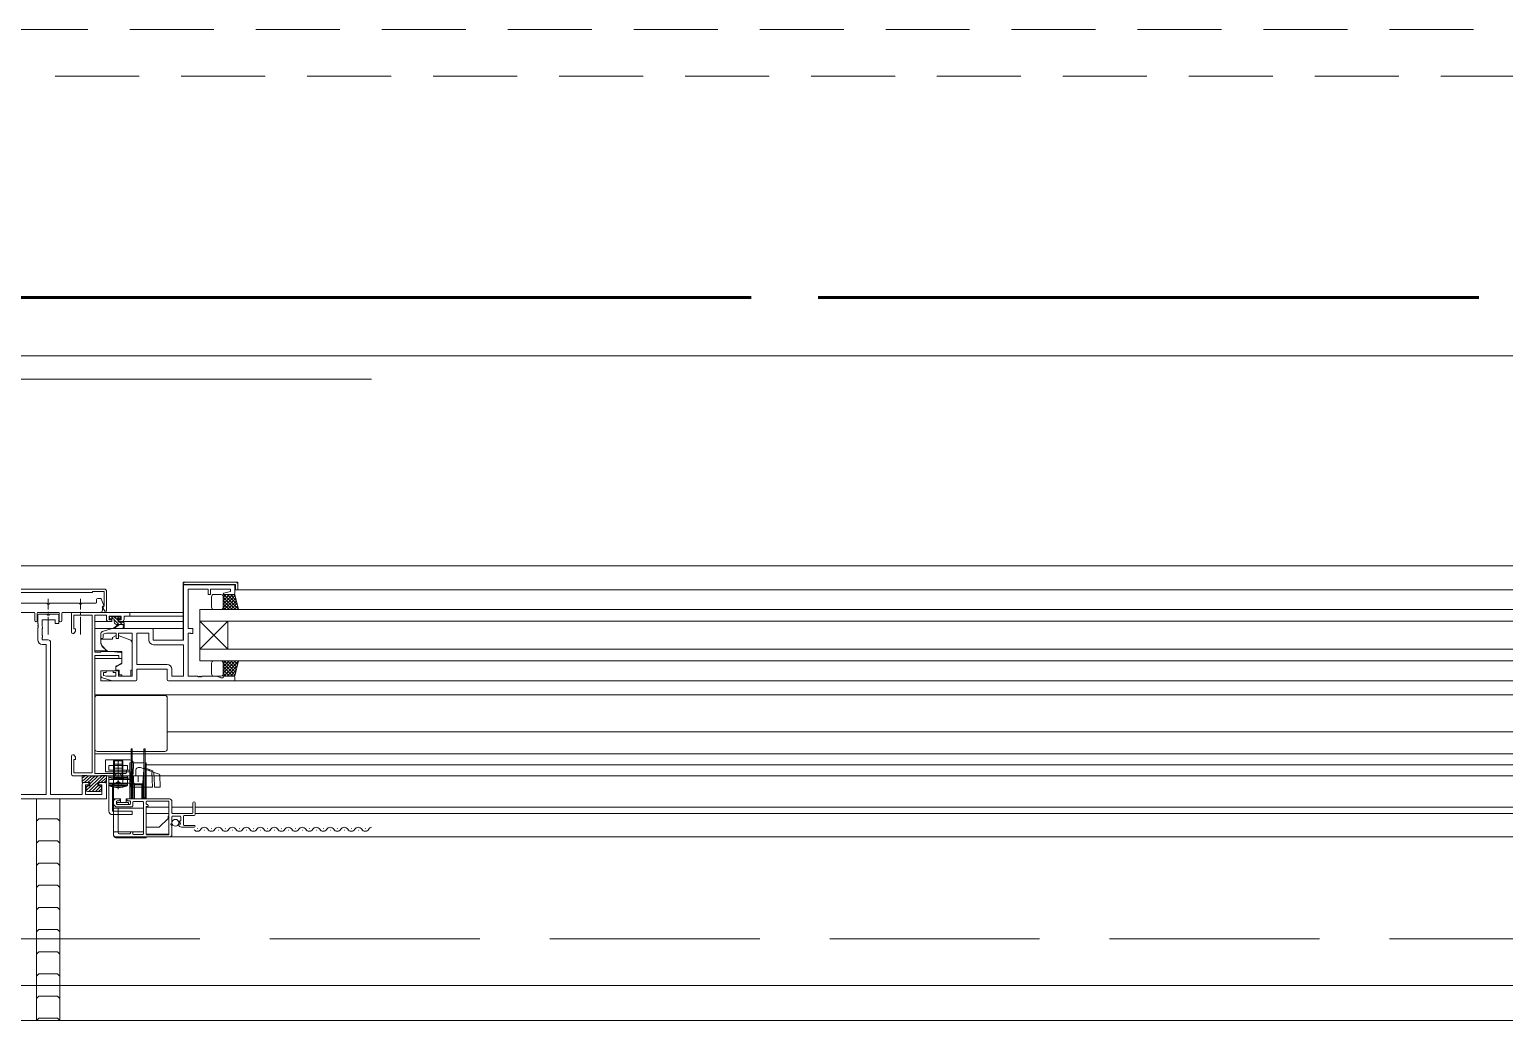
# Model space of a CAD drawing. Units: millimetres at full size, sheet at 1:30. Extents: x -16828 to 149130, y 47892 to 100313.
# Drawn here: x 9177 to 9809, y 50641 to 51066 of the extents above; entities that cross this region are included whole.
import ezdxf

# ---------------------------------------------------------------- set-up
doc = ezdxf.new("R2010")
doc.units = ezdxf.units.MM
doc.header["$LTSCALE"] = 30
for name, pattern in [('CHAIN2', [12, 9, -1, 1, -1]), ('DASHED1', [1.8, 1.2, -0.6]), ('DASHED3', [4, 3, -1]), ('DOUBLE_CHAIN1', [8.8, 5, -1, 0.6, -0.6, 0.6, -1])]:
    doc.linetypes.add(name, pattern=pattern)
for name, color, linetype, lineweight in [('0-0', 7, 'CHAIN2', 15), ('0-1', 7, 'Continuous', 15), ('2-0_通芯', 7, 'DOUBLE_CHAIN1', 15), ('2-A_建具', 7, 'Continuous', 15)]:
    doc.layers.add(name, color=color, linetype=linetype, lineweight=lineweight)

msp = doc.modelspace()

# ---------------------------------------------------------------- linework, layer by layer
at = {"layer": '0-0', "color": 1, "lineweight": 60}
msp.add_line((-9565.04, 50950.86), (35684.96, 50950.86), dxfattribs=at)
at = {"layer": '0-1'}
for p, q in [((6459.96, 50835.86), (11909.96, 50835.86)), ((-6110.04, 50655.86), (31079.96, 50655.86))]:
    msp.add_line(p, q, dxfattribs=at)
at = {"layer": '0-1', "linetype": 'DASHED3'}
msp.add_line((-1280.04, 50675.86), (21780.96, 50675.86), dxfattribs=at)
at = {"layer": '2-0_通芯', "color": 1, "lineweight": 60}
msp.add_line((-10727.74, 50950.86), (35684.96, 50950.86), dxfattribs=at)
at = {"layer": '2-A_建具', "linetype": 'DASHED1'}
for p, q in [((7275.96, 51065.86), (11093.96, 51065.86)), ((6649.96, 51045.86), (11719.96, 51045.86))]:
    msp.add_line(p, q, dxfattribs=at)
at = {"layer": '2-A_建具'}
for p, q in [((6649.96, 50925.86), (11719.96, 50925.86)), ((9323.46, 50915.86), (9098.96, 50915.86)), ((9264.96, 50827.86), (9242.76, 50827.86)), ((9264.46, 50827.76), (9243.46, 50827.76)), ((9160.96, 50825.86), (9208.96, 50825.86)), ((9203.96, 50824.46), (9165.96, 50824.46)), ((9184.96, 50817.18), (9184.96, 50821.74)), ((9198.76, 50817.18), (9198.76, 50821.74)), ((9203.96, 50824.86), (9203.96, 50824.46)), ((9208.96, 50824.86), (9203.96, 50824.86)), ((9206.16, 50821.86), (9207.39, 50821.86)), ((9207.68, 50821.66), (9208.73, 50818.77)), ((9208.96, 50818.81), (9208.96, 50824.86)), ((9209.96, 50824.86), (9209.96, 50816.36)), ((9254.96, 50818.06), (9254.96, 50822.56)), ((9255.96, 50823.56), (9258.96, 50823.56)), ((9259.96, 50817.06), (9259.96, 50823.56)), ((9259.96, 50819.45), (9264.07, 50823.56)), ((9259.96, 50820.86), (9262.66, 50823.56)), ((9259.96, 50822.27), (9261.25, 50823.56)), ((9259.96, 50823.56), (9264.96, 50823.56)), ((9259.96, 50818.03), (9265.06, 50823.13)), ((9259.96, 50822.56), (9259.96, 50818.06)), ((9259.96, 50822.37), (9265.27, 50817.06)), ((9260.19, 50823.56), (9266.39, 50817.36)), ((9260.4, 50817.06), (9265.32, 50821.98)), ((9261.6, 50823.56), (9265.97, 50819.2)), ((9263.02, 50823.56), (9265.54, 50821.03)), ((9264.43, 50823.56), (9265.12, 50822.87)), ((9264.96, 50824.06), (9264.96, 50827.26)), ((10382.46, 50825.56), (9264.96, 50825.56)), ((9264.96, 50823.56), (9266.46, 50817.06)), ((9265.26, 50825.56), (9265.26, 50827.56)), ((9178.86, 50815.86), (9162.76, 50815.86)), ((9171.83, 50819.86), (9184.29, 50819.86)), ((9179.16, 50812.36), (9179.16, 50815.56)), ((9180.26, 50815.56), (9180.26, 50812.36)), ((9189.36, 50815.86), (9180.56, 50815.86)), ((9184.96, 50814.98), (9184.96, 50816.18)), ((9185.63, 50819.86), (9198.09, 50819.86)), ((9189.66, 50812.36), (9189.66, 50815.56)), ((9190.76, 50815.56), (9190.76, 50812.36)), ((9207.16, 50815.86), (9191.06, 50815.86)), ((9194.96, 50807.36), (9194.96, 50815.36)), ((9195.46, 50815.86), (9242.76, 50815.86)), ((9198.76, 50814.98), (9198.76, 50816.18)), ((9199.43, 50819.86), (9205.36, 50819.86)), ((9205.66, 50820.16), (9205.66, 50821.36)), ((9208.05, 50818.28), (9208.96, 50818.81)), ((9209.16, 50816.36), (9208.05, 50818.28)), ((9208.16, 50817.79), (9208.16, 50816.86)), ((9208.51, 50818.16), (9208.31, 50818.05)), ((9209.96, 50816.36), (9209.16, 50816.36)), ((9219.96, 50815.86), (9219.96, 50814.26)), ((9249.96, 50795.06), (9249.96, 50817.06)), ((9249.96, 50817.06), (10397.46, 50817.06)), ((9258.96, 50817.06), (9255.96, 50817.06)), ((9259.96, 50820.96), (9263.86, 50817.06)), ((9259.96, 50819.55), (9262.45, 50817.06)), ((9259.96, 50818.13), (9261.03, 50817.06)), ((9261.82, 50817.06), (9265.59, 50820.83)), ((9263.23, 50817.06), (9265.85, 50819.68)), ((9264.65, 50817.06), (9266.12, 50818.53)), ((9266.06, 50817.06), (9266.38, 50817.39)), ((9179.76, 50811.86), (9179.66, 50811.86)), ((9184.96, 50806.34), (9184.96, 50813.98)), ((9190.26, 50811.86), (9190.16, 50811.86)), ((9198.76, 50806.34), (9198.76, 50813.98)), ((9242.76, 50808.96), (9204.96, 50808.96)), ((9212.39, 50808.94), (9208.17, 50807.67)), ((9211.26, 50813.43), (9211.26, 50813.93)), ((9211.28, 50813.33), (9211.46, 50813.15)), ((9211.56, 50814.23), (9212.06, 50814.23)), ((9212.96, 50813.13), (9211.56, 50813.13)), ((9211.73, 50814.23), (9212.83, 50813.13)), ((9212.26, 50814.03), (9214.36, 50814.03)), ((9212.39, 50808.94), (9212.53, 50808.96)), ((9214.96, 50810.73), (9213.14, 50809.33)), ((9213.26, 50812.83), (9213.26, 50811.73)), ((9213.26, 50812.7), (9215.23, 50810.73)), ((9213.27, 50814.03), (9214.86, 50812.44)), ((9215.56, 50810.73), (9213.34, 50809.05)), ((9213.42, 50811.19), (9213.72, 50810.89)), ((9214.26, 50810.73), (9217.46, 50810.73)), ((9214.45, 50814.2), (9215.52, 50813.13)), ((9214.56, 50814.23), (9215.16, 50814.23)), ((9214.86, 50812.67), (9214.86, 50812.03)), ((9215.16, 50811.73), (9217.16, 50811.73)), ((9215.66, 50813.13), (9215.32, 50813.13)), ((9215.37, 50814.14), (9215.87, 50813.64)), ((9215.57, 50811.73), (9216.57, 50810.73)), ((9216.92, 50811.73), (9217.46, 50811.19)), ((9217.16, 50809.6), (9216.96, 50810.73)), ((9217.46, 50811.43), (9217.46, 50809.43)), ((9242.96, 50809.26), (9242.76, 50809.26)), ((10397.46, 50812.06), (9249.96, 50812.06)), ((9261.96, 50812.06), (9249.96, 50800.06)), ((9261.96, 50800.06), (9249.96, 50812.06)), ((9261.96, 50812.06), (9261.96, 50800.06)), ((9185.92, 50803.06), (9185.92, 50737.79)), ((9207.46, 50806.72), (9207.46, 50805.16)), ((9207.46, 50803.06), (9207.46, 50804.36)), ((9213.77, 50805.77), (9212.46, 50805.16)), ((9215.33, 50805.8), (9219.97, 50804.13)), ((9228.03, 50807.03), (9228.03, 50804.03)), ((9210.08, 50799.46), (9204.96, 50799.46)), ((9210.22, 50799.34), (9208.53, 50800.76)), ((9216.24, 50799.06), (9210.86, 50799.11)), ((9216.46, 50799.06), (9216.46, 50794.16)), ((9249.96, 50800.06), (10397.46, 50800.06)), ((9216.46, 50796.06), (9204.96, 50796.06)), ((9207.46, 50790.86), (9207.46, 50788.8)), ((9207.46, 50786.56), (9207.46, 50790.86)), ((9215.09, 50791.16), (9214.16, 50791.16)), ((9214.19, 50792.98), (9216.19, 50793.71)), ((9215.39, 50789.16), (9215.39, 50790.86)), ((9220.36, 50791.16), (9220.96, 50791.16)), ((9220.36, 50791.16), (9220.36, 50788.49)), ((9249.96, 50795.06), (10397.46, 50795.06)), ((9254.96, 50794.06), (9254.96, 50789.56)), ((9258.96, 50795.06), (9255.96, 50795.06)), ((9259.96, 50789.75), (9265.27, 50795.06)), ((9259.96, 50791.16), (9263.86, 50795.06)), ((9259.96, 50792.58), (9262.45, 50795.06)), ((9259.96, 50795.06), (9259.96, 50787.86)), ((9259.96, 50793.99), (9261.03, 50795.06)), ((9259.96, 50794.09), (9265.06, 50788.99)), ((9259.96, 50789.56), (9259.96, 50794.06)), ((9259.96, 50792.68), (9264.07, 50788.56)), ((9259.96, 50791.26), (9262.66, 50788.56)), ((9259.96, 50789.85), (9261.25, 50788.56)), ((9260.19, 50788.56), (9266.39, 50794.76)), ((9260.4, 50795.06), (9265.32, 50790.14)), ((9261.6, 50788.56), (9265.97, 50792.93)), ((9261.82, 50795.06), (9265.59, 50791.29)), ((9263.02, 50788.56), (9265.54, 50791.09)), ((9263.23, 50795.06), (9265.85, 50792.44)), ((9264.65, 50795.06), (9266.12, 50793.59)), ((9264.96, 50788.56), (9266.46, 50795.06)), ((9266.06, 50795.06), (9266.38, 50794.74)), ((9207.46, 50786.56), (9222.46, 50786.56)), ((9208.17, 50787.85), (9212.39, 50786.58)), ((9216.56, 50789.16), (9215.39, 50789.16)), ((9216.56, 50788.49), (9216.56, 50789.16)), ((9236.46, 50786.56), (9823.71, 50786.56)), ((9250, 50788.49), (9249.92, 50788.49)), ((9255.96, 50788.56), (9258.96, 50788.56)), ((9259.96, 50788.56), (9264.96, 50788.56)), ((9264.43, 50788.56), (9265.12, 50789.25)), ((9264.96, 50786.56), (9264.96, 50788.06)), ((10382.46, 50780.56), (9204.96, 50780.56)), ((9204.98, 50779.26), (9204.98, 50757.26)), ((9234.98, 50780.26), (9205.98, 50780.26)), ((9235.98, 50757.26), (9235.98, 50779.26)), ((10382.46, 50764.66), (9235.98, 50764.66)), ((9194.96, 50746.36), (9194.96, 50754.36)), ((9205.98, 50756.26), (9234.98, 50756.26)), ((9209.43, 50751.19), (9209.46, 50752.69)), ((9219.93, 50752.69), (9209.46, 50752.69)), ((9212.96, 50720.26), (9212.96, 50752.26)), ((9216.96, 50752.26), (9212.96, 50752.26)), ((9213.31, 50752.26), (9213.31, 50749.06)), ((9214.96, 50740.14), (9214.96, 50752.57)), ((9216.61, 50752.26), (9216.61, 50749.06)), ((9216.96, 50752.26), (9216.96, 50742.26)), ((9220.46, 50757.36), (9220.46, 50735.86)), ((9220.46, 50756.86), (9220.96, 50756.86)), ((9225.96, 50756.86), (9226.46, 50756.86)), ((9195.46, 50745.86), (10400.26, 50745.86)), ((9200.92, 50745.91), (9199.51, 50744.75)), ((9199.51, 50745.91), (9199.51, 50742.86)), ((9201.51, 50745.91), (9199.51, 50745.91)), ((9202.21, 50745.79), (9199.51, 50743.33)), ((9203.49, 50745.64), (9200.45, 50742.86)), ((9208, 50745.91), (9201.27, 50739.44)), ((9204.87, 50745.61), (9201.87, 50742.86)), ((9209.41, 50745.91), (9202.31, 50739.06)), ((9206.4, 50745.73), (9202.81, 50742.39)), ((9218.16, 50746.86), (9204.96, 50746.86)), ((9207.51, 50745.91), (9209.96, 50745.91)), ((9209.47, 50747.49), (9209.43, 50751.19)), ((9218.43, 50747.49), (9209.47, 50747.49)), ((9209.96, 50745.91), (9209.96, 50742.86)), ((9210.96, 50750.19), (9210.96, 50748.19)), ((9218.96, 50750.19), (9210.96, 50750.19)), ((9210.96, 50730.66), (9210.96, 50745.86)), ((9210.96, 50745.86), (9211.02, 50745.22)), ((9212.96, 50750.86), (9216.96, 50750.86)), ((9212.96, 50749.06), (9216.96, 50749.06)), ((9212.96, 50749.06), (9213.22, 50748.53)), ((9212.96, 50748.26), (9216.96, 50748.26)), ((9212.96, 50746.86), (9213.22, 50746.13)), ((9213.31, 50749.06), (9213.23, 50748.43)), ((9213.34, 50746.86), (9213.23, 50746.03)), ((9213.34, 50746.86), (9213.34, 50750.86)), ((9216.58, 50746.86), (9216.58, 50750.86)), ((9216.58, 50746.86), (9216.69, 50746.03)), ((9216.61, 50749.06), (9216.69, 50748.43)), ((9216.96, 50749.06), (9216.7, 50748.53)), ((9216.96, 50746.86), (9216.7, 50746.13)), ((9218.43, 50748.19), (9218.43, 50747.49)), ((9218.76, 50747.46), (9219.96, 50747.46)), ((9218.96, 50745.86), (9218.9, 50745.22)), ((9218.96, 50750.19), (9218.96, 50748.19)), ((9218.96, 50745.86), (9218.96, 50741.86)), ((9219.96, 50751.36), (9219.96, 50744.86)), ((9220.46, 50748.36), (9219.96, 50742.36)), ((9221.42, 50742.82), (9220.96, 50748.36)), ((9221.43, 50751.19), (9221.43, 50751.22)), ((9221.46, 50751.36), (9225.46, 50751.36)), ((9221.46, 50745.56), (9221.46, 50743.16)), ((9222.46, 50745.86), (9222.55, 50748.4)), ((9223.46, 50745.84), (9222.46, 50745.88)), ((9223.46, 50745.84), (9223.45, 50745.56)), ((9223.46, 50745.84), (9223.46, 50743.16)), ((9223.55, 50749.36), (9224.37, 50749.36)), ((9224.54, 50749.33), (9229.52, 50747.52)), ((9225.96, 50748.36), (9225.5, 50742.82)), ((9226.29, 50749.23), (9226.29, 50748.69)), ((9226.29, 50749.23), (9229.77, 50747.96)), ((9226.31, 50749.22), (9226.31, 50748.69)), ((9226.96, 50742.36), (9226.46, 50748.36)), ((9226.96, 50751.36), (9226.96, 50735.86)), ((9823.71, 50750.56), (9226.96, 50750.56)), ((9227.75, 50748.16), (9227.75, 50748.69)), ((9228.31, 50748.49), (9228.31, 50747.96)), ((9229.35, 50747.05), (9229.52, 50747.52)), ((9229.75, 50747.44), (9229.75, 50747.97)), ((9229.77, 50747.43), (9229.77, 50747.96)), ((9229.98, 50747.35), (9232.45, 50746.45)), ((9232.96, 50740.86), (9232.78, 50746.01)), ((9199.51, 50742.86), (9202.81, 50742.86)), ((9199.96, 50742.86), (9201.96, 50742.86)), ((9201.88, 50741.46), (9201.26, 50740.84)), ((9201.26, 50740.96), (9201.26, 50739.56)), ((9202.81, 50741.46), (9201.76, 50741.46)), ((9202.81, 50742.86), (9202.81, 50741.46)), ((9206.21, 50741.55), (9203.72, 50739.06)), ((9207.48, 50741.41), (9205.14, 50739.06)), ((9206.21, 50742.86), (9206.21, 50741.46)), ((9209.96, 50742.86), (9206.21, 50742.86)), ((9206.21, 50741.46), (9207.26, 50741.46)), ((9207.76, 50740.27), (9206.55, 50739.06)), ((9206.96, 50742.86), (9209.46, 50742.86)), ((9209.96, 50744.99), (9207.52, 50742.86)), ((9207.76, 50740.96), (9207.76, 50739.56)), ((9209.96, 50743.88), (9208.94, 50742.86)), ((9210.96, 50744.16), (9219.96, 50744.16)), ((9221.96, 50742.66), (9210.96, 50742.66)), ((9218.96, 50742.26), (9210.96, 50742.26)), ((9218.9, 50745.22), (9211.02, 50745.22)), ((9218.46, 50741.36), (9211.46, 50741.36)), ((9212.46, 50742.66), (9212.46, 50730.66)), ((9212.96, 50744.86), (9219.96, 50744.86)), ((9218.96, 50742.26), (9218.9, 50741.62)), ((9219.96, 50744.16), (9219.96, 50742.66)), ((9219.96, 50735.86), (9219.96, 50742.36)), ((9220.46, 50741.86), (9219.96, 50741.86)), ((9220.33, 50740.86), (9220.29, 50742.66)), ((9220.33, 50740.86), (9229.58, 50740.86)), ((9225.96, 50741.86), (9220.96, 50741.86)), ((9221.42, 50742.82), (9221.42, 50735.86)), ((9225, 50742.36), (9221.92, 50742.36)), ((9221.92, 50735.86), (9221.92, 50742.36)), ((9225, 50742.36), (9225, 50735.86)), ((9225.5, 50735.86), (9225.5, 50742.82)), ((9226.96, 50741.86), (9226.46, 50741.86)), ((9230.5, 50740.86), (9232.96, 50740.86)), ((9179.96, 50735.86), (9179.96, 50640.86)), ((9191.96, 50735.86), (9182.96, 50735.86)), ((9189.96, 50735.86), (9189.96, 50640.86)), ((9201.76, 50739.06), (9207.26, 50739.06)), ((9215.96, 50735.86), (9212.96, 50735.86)), ((9214.16, 50734.76), (9214.16, 50733.86)), ((9215.36, 50735.06), (9214.46, 50735.06)), ((9215.66, 50735.56), (9215.66, 50735.36)), ((9215.96, 50734.41), (9215.96, 50735.86)), ((9218.36, 50735.86), (9236.96, 50735.86)), ((9218.36, 50735.86), (9218.36, 50734.41)), ((9218.66, 50735.36), (9218.66, 50735.56)), ((9219.86, 50735.06), (9218.96, 50735.06)), ((9219.41, 50734.41), (9219.41, 50733.56)), ((9220.16, 50733.86), (9220.16, 50734.76)), ((9220.96, 50736.36), (9220.46, 50736.36)), ((9221.16, 50734.46), (9221.16, 50732.76)), ((9225.46, 50734.76), (9221.46, 50734.76)), ((9225.76, 50734.46), (9225.76, 50720.96)), ((9226.46, 50736.36), (9225.96, 50736.36)), ((9226.96, 50734.66), (9226.96, 50733.76)), ((9227.16, 50733.56), (9227.46, 50733.56)), ((9236.36, 50734.96), (9227.26, 50734.96)), ((9227.76, 50733.26), (9227.76, 50732.96)), ((9236.66, 50720.76), (9236.66, 50734.66)), ((9237.96, 50734.86), (9237.96, 50729.96)), ((9246.96, 50729.96), (9246.96, 50734.16)), ((9247.96, 50734.16), (9247.96, 50729.26)), ((9180.96, 50727.36), (9179.96, 50726.36)), ((9180.96, 50727.36), (9188.96, 50727.36)), ((9189.96, 50726.36), (9188.96, 50727.36)), ((9212.46, 50730.66), (9220.96, 50730.66)), ((9212.46, 50729.16), (9220.96, 50729.16)), ((9225.76, 50731.96), (9212.96, 50731.96)), ((9214.96, 50731.96), (9214.96, 50721.76)), ((9220.96, 50729.16), (9220.96, 50730.66)), ((9226.96, 50732.46), (9226.96, 50720.76)), ((9236.66, 50732.36), (9226.96, 50732.36)), ((9236.66, 50729.66), (9226.96, 50729.66)), ((9227.46, 50732.66), (9227.16, 50732.66)), ((9236.36, 50727.56), (9232.56, 50723.76)), ((9236.36, 50728.56), (9236.36, 50727.56)), ((9236.36, 50728.56), (9236.66, 50728.56)), ((9246.96, 50732.36), (9237.96, 50732.36)), ((9237.96, 50728.26), (9237.96, 50725.56)), ((9238.26, 50729.66), (9246.66, 50729.66)), ((9241.46, 50728.56), (9238.26, 50728.56)), ((9241.76, 50726.66), (9241.76, 50728.26)), ((9242.86, 50728.46), (9242.86, 50724.86)), ((9247.46, 50728.76), (9243.16, 50728.76)), ((10385.46, 50732.36), (9247.96, 50732.36)), ((10385.46, 50729.66), (9247.96, 50729.66)), ((9225.76, 50721.76), (9212.96, 50721.76)), ((9215.46, 50720.96), (9219.86, 50720.96)), ((9220.16, 50721.26), (9220.16, 50721.46)), ((9221.16, 50721.46), (9221.16, 50720.96)), ((9221.46, 50720.66), (9225.46, 50720.66)), ((9232.56, 50723.76), (9226.96, 50723.76)), ((9236.66, 50720.76), (9226.96, 50720.76)), ((9227.26, 50720.46), (9236.36, 50720.46)), ((9237.51, 50724.93), (9237.89, 50724.48)), ((9237.96, 50724.28), (9237.96, 50720.56)), ((9241.01, 50725.15), (9241.26, 50725.09)), ((9241.55, 50725.59), (9241.12, 50726.02)), ((9241.26, 50726.36), (9241.46, 50726.36)), ((9247.56, 50723.76), (9242.06, 50723.76)), ((9243.16, 50724.56), (9247.56, 50724.56)), ((9248.96, 50723.26), (9248.76, 50723.26)), ((9251.96, 50722.5), (9251.76, 50722.5)), ((9254.96, 50723.26), (9254.76, 50723.26)), ((9257.96, 50722.5), (9257.76, 50722.5)), ((9260.96, 50723.26), (9260.76, 50723.26)), ((9263.96, 50722.5), (9263.76, 50722.5)), ((9266.96, 50723.26), (9266.76, 50723.26)), ((9269.96, 50722.5), (9269.76, 50722.5)), ((9272.96, 50723.26), (9272.76, 50723.26)), ((9275.96, 50722.5), (9275.76, 50722.5)), ((9278.96, 50723.26), (9278.76, 50723.26)), ((9281.96, 50722.5), (9281.76, 50722.5)), ((9284.96, 50723.26), (9284.76, 50723.26)), ((9287.96, 50722.5), (9287.76, 50722.5)), ((9290.96, 50723.26), (9290.76, 50723.26)), ((9293.96, 50722.5), (9293.76, 50722.5)), ((9296.96, 50723.26), (9296.76, 50723.26)), ((9299.96, 50722.5), (9299.76, 50722.5)), ((9302.96, 50723.26), (9302.76, 50723.26)), ((9305.96, 50722.5), (9305.76, 50722.5)), ((9308.96, 50723.26), (9308.76, 50723.26)), ((9311.96, 50722.5), (9311.76, 50722.5)), ((9314.96, 50723.26), (9314.76, 50723.26)), ((9317.96, 50722.5), (9317.76, 50722.5)), ((9320.96, 50723.26), (9320.76, 50723.26)), ((9180.96, 50717.86), (9179.96, 50716.86)), ((9180.96, 50717.86), (9188.96, 50717.86)), ((9189.96, 50716.86), (9188.96, 50717.86)), ((10419.46, 50719.56), (9213.96, 50719.56)), ((9226.96, 50719.26), (9213.96, 50719.26)), ((9226.96, 50719.56), (9226.96, 50719.26)), ((9180.96, 50708.36), (9179.96, 50707.36)), ((9180.96, 50708.36), (9188.96, 50708.36)), ((9189.96, 50707.36), (9188.96, 50708.36)), ((9180.96, 50698.86), (9179.96, 50697.86)), ((9180.96, 50698.86), (9188.96, 50698.86)), ((9189.96, 50697.86), (9188.96, 50698.86)), ((9180.96, 50689.36), (9179.96, 50688.36)), ((9180.96, 50689.36), (9188.96, 50689.36)), ((9189.96, 50688.36), (9188.96, 50689.36)), ((9180.96, 50679.86), (9179.96, 50678.86)), ((9180.96, 50679.86), (9188.96, 50679.86)), ((9189.96, 50678.86), (9188.96, 50679.86)), ((9180.96, 50670.36), (9179.96, 50669.36)), ((9180.96, 50670.36), (9188.96, 50670.36)), ((9189.96, 50669.36), (9188.96, 50670.36)), ((9180.96, 50660.86), (9179.96, 50659.86)), ((9180.96, 50660.86), (9188.96, 50660.86)), ((9189.96, 50659.86), (9188.96, 50660.86)), ((9180.96, 50651.36), (9179.96, 50650.36)), ((9180.96, 50651.36), (9188.96, 50651.36)), ((9189.96, 50650.36), (9188.96, 50651.36)), ((11478.46, 50640.86), (6891.46, 50640.86)), ((9180.96, 50641.86), (9179.96, 50640.86)), ((9180.96, 50641.86), (9188.96, 50641.86)), ((9189.96, 50640.86), (9188.96, 50641.86))]:
    msp.add_line(p, q, dxfattribs=at)
for points in [[(9242.76, 50803.96), (9242.76, 50828.86), (9266.26, 50828.86), (9266.26, 50825.56)], [(9242.96, 50827.26), (9242.96, 50803.96), (9229.96, 50803.96), (9229.96, 50808.46)], [(9246.16, 50806.86), (9246.96, 50806.86), (9246.96, 50808.96), (9244.96, 50808.96), (9244.96, 50825.83), (9253.46, 50825.83), (9253.46, 50823.56), (9254.46, 50823.56), (9254.46, 50825.83), (9263.03, 50825.83), (9263.03, 50824.91), (9260.18, 50824.15)], [(9180.96, 50815.16), (9184.29, 50815.16), (9184.48, 50815.02)], [(9185.44, 50815.02), (9185.63, 50815.16), (9188.96, 50815.16)], [(9180.46, 50804.13), (9180.46, 50809.2), (9180.58, 50809.39), (9180.58, 50809.94), (9180.46, 50810.12), (9180.46, 50810.2), (9180.58, 50810.39), (9180.58, 50810.94), (9180.46, 50811.12), (9180.46, 50814.66)], [(9189.46, 50814.66), (9189.46, 50811.06), (9187.96, 50811.06), (9187.96, 50812.66), (9182.39, 50812.66), (9182.39, 50809.8), (9182.55, 50809.61), (9182.55, 50809.11), (9182.39, 50808.92), (9182.39, 50806), (9182.55, 50805.81), (9182.55, 50805.31), (9182.39, 50805.12), (9182.39, 50804.06), (9184.92, 50804.06)], [(9195.46, 50754.86), (9195.96, 50754.86), (9196.56, 50753.82), (9196.56, 50752.86), (9195.86, 50752.86), (9195.86, 50747.06), (9203.76, 50747.06), (9203.76, 50814.66), (9195.86, 50814.66), (9195.86, 50808.86), (9196.56, 50808.86), (9196.56, 50807.9), (9195.96, 50806.86), (9195.46, 50806.86)], [(9209.86, 50812.96), (9209.86, 50814.66), (9204.96, 50814.66), (9204.96, 50798.76), (9207.27, 50798.76)], [(9242.76, 50811.96), (9215.16, 50811.96), (9215.16, 50812.76), (9216.26, 50812.76), (9216.26, 50814.26), (9211.06, 50814.26), (9211.06, 50812.76), (9212.16, 50812.76), (9212.16, 50811.96), (9204.96, 50811.96)], [(9242.76, 50814.26), (9217.46, 50814.26), (9217.46, 50812.96)], [(9229.46, 50808.96), (9229.81, 50808.81), (9229.96, 50808.46)], [(9216.46, 50799.06), (9210.86, 50799.11), (9210.08, 50799.46), (9207.74, 50801.79), (9207.46, 50803.05), (9207.46, 50806.72), (9207.66, 50807.31), (9208.17, 50807.67)], [(9208.46, 50805.16), (9208.46, 50806.61), (9209.85, 50807.03), (9214.06, 50807.03), (9214.06, 50804.66), (9215.06, 50804.66), (9215.06, 50807.03), (9220.96, 50807.03), (9220.96, 50788.49), (9215.06, 50788.49), (9215.06, 50790.86), (9207.46, 50790.86)], [(9207.46, 50804.36), (9212.46, 50804.36), (9212.46, 50805.16)], [(9235.89, 50793.49), (9222.89, 50793.49), (9222.89, 50807.03), (9228.03, 50807.03)], [(9249, 50788.49), (9244.96, 50788.49), (9244.96, 50807.03), (9245.83, 50807.03)], [(9170.46, 50742.36), (9170.46, 50737.79), (9183.99, 50737.79), (9183.99, 50802.13), (9182.46, 50802.13)], [(9215.26, 50796.06), (9215.26, 50797.36), (9204.96, 50797.36), (9204.96, 50746.86)], [(9207.66, 50799.06), (9211.96, 50799.06), (9216, 50798.71)], [(9230.03, 50802.03), (9242.96, 50802.03), (9242.96, 50788.49), (9237.89, 50788.49), (9237.89, 50791.49)], [(9212.76, 50790.86), (9212.76, 50790.06), (9213.86, 50790.06), (9213.86, 50788.49), (9209.85, 50788.49), (9208.66, 50788.85), (9208.66, 50790.06), (9209.76, 50790.06), (9209.76, 50790.86)], [(9213.86, 50790.86), (9213.86, 50792.51), (9216.46, 50794.16)], [(9222.96, 50787.06), (9222.96, 50791.56), (9235.96, 50791.56), (9235.96, 50787.06)], [(9222.96, 50787.06), (9222.81, 50786.71), (9222.46, 50786.56)], [(9236.46, 50786.56), (9236.11, 50786.71), (9235.96, 50787.06)], [(9259.96, 50787.86), (9258.96, 50787.86), (9257.23, 50788.49), (9250.92, 50788.49)], [(9204.96, 50755.16), (10400.46, 50755.16), (10400.46, 50739.06)], [(9220.96, 50735.86), (9220.96, 50757.36), (9220.46, 50757.36)], [(9226.46, 50735.86), (9226.46, 50757.36), (9225.96, 50757.36), (9225.96, 50735.86)], [(9210.96, 50748.19), (9219.96, 50748.19), (9219.97, 50746.49), (9221.39, 50746.49), (9221.43, 50751.19)], [(9212.96, 50744.57), (9213.81, 50746.3), (9214.96, 50746.91)], [(9216.96, 50744.57), (9216.1, 50746.3), (9214.96, 50746.91)], [(9218.43, 50748.17), (9218.93, 50748.17), (9218.93, 50748.19)], [(9229.58, 50740.86), (9229.46, 50744.08), (9229.35, 50747.05)], [(9230.27, 50746.9), (9230.33, 50745.25), (9230.5, 50740.86)], [(9209.96, 50742.36), (9209.96, 50735.86), (9159.96, 50735.86)], [(9185.92, 50737.79), (9199.46, 50737.79), (9199.46, 50742.36)], [(9202.46, 50742.36), (9202.46, 50741.86), (9200.96, 50741.86), (9200.96, 50737.79), (9207.96, 50737.79), (9207.96, 50741.86), (9206.46, 50741.86), (9206.46, 50742.36)], [(9210.96, 50742.26), (9211.02, 50741.62), (9218.9, 50741.62)], [(9212.96, 50740.97), (9213.81, 50742.7), (9214.96, 50743.31)], [(9216.96, 50740.97), (9216.1, 50742.7), (9214.96, 50743.31)], [(9220.86, 50732.46), (9213.96, 50732.46), (9212.96, 50733.46)], [(9219.86, 50733.56), (9214.41, 50733.56), (9214.41, 50734.41), (9219.41, 50734.41)]]:
    msp.add_lwpolyline(points, dxfattribs=at)
msp.add_circle((9239.45, 50725.66), 1.45, dxfattribs=at)
for centre, radius, start, end in [((9243.76, 50827.86), 1, 90, 179.99999), ((9243.46, 50827.26), 0.5, 90, 180), ((9264.46, 50827.26), 0.5, 0, 90), ((9264.96, 50827.56), 0.3, 0, 90), ((9265.26, 50827.86), 1, 0, 90), ((9206.16, 50821.36), 0.5, 90, 179.99999), ((9207.39, 50821.56), 0.3, 19.9968, 90), ((9208.96, 50824.86), 1, 0.00087, 90), ((9255.96, 50822.56), 1, 89.9999, 179.9999), ((9258.96, 50822.56), 1, 359.9999, 89.9999), ((9260.26, 50823.86), 0.3, 105, 270), ((9264.46, 50824.06), 0.5, 270, 0), ((9178.86, 50815.56), 0.3, 0, 90), ((9180.56, 50815.56), 0.3, 90, 180), ((9180.96, 50814.66), 0.5, 90, 180), ((9184.29, 50819.66), 0.2, 16.60294, 90), ((9184.96, 50819.86), 0.5, 196.5981, 343.3939), ((9185.63, 50819.66), 0.2, 90, 163.39706), ((9188.96, 50814.66), 0.5, 0, 90), ((9189.36, 50815.56), 0.3, 0, 90), ((9191.06, 50815.56), 0.3, 90, 180), ((9195.46, 50815.36), 0.5, 90, 180), ((9198.09, 50819.66), 0.2, 16.60294, 90), ((9198.76, 50819.86), 0.5, 196.6061, 343.4019), ((9199.43, 50819.66), 0.2, 90, 163.39706), ((9205.36, 50820.16), 0.3, 270, 0), ((9207.16, 50816.86), 1, 270, 0), ((9208.46, 50817.79), 0.3, 120.02532, 179.99709), ((9208.26, 50818.6), 0.5, 299.99993, 19.99625), ((9255.96, 50818.06), 1, 179.9999, 269.9999), ((9258.96, 50818.06), 1, 269.9999, 359.9999), ((9179.66, 50812.36), 0.5, 180, 270), ((9179.76, 50812.36), 0.5, 270, 0), ((9184.96, 50815.16), 0.5, 196.60155, 343.39845), ((9190.16, 50812.36), 0.5, 180, 270), ((9190.26, 50812.36), 0.5, 270, 0), ((9210.86, 50812.96), 1, 180, 270), ((9211.56, 50813.93), 0.3, 90, 180), ((9211.56, 50813.43), 0.3, 180, 270), ((9212.06, 50814.03), 0.2, 0, 90), ((9212.53, 50808.46), 0.5, 90, 106.69924), ((9212.96, 50812.83), 0.3, 0, 90), ((9213.16, 50809.13), 0.2, 95.58289, 335.58289), ((9214.26, 50811.73), 1, 180, 270), ((9214.56, 50814.03), 0.2, 90, 180), ((9214.86, 50813.13), 0.25, 33.05573, 236.94427), ((9214.56, 50812.67), 0.3, 0, 56.94427), ((9215.16, 50812.03), 0.3, 180, 270), ((9215.32, 50813.43), 0.3, 213.05573, 270), ((9215.16, 50813.93), 0.3, 45, 90), ((9215.66, 50813.43), 0.3, 270, 45), ((9216.46, 50812.96), 1, 270, 0), ((9217.26, 50809.43), 0.2, 120, 0), ((9217.16, 50811.43), 0.3, 0, 90), ((9229.46, 50808.46), 0.5, 0, 90), ((9182.46, 50804.13), 2, 180, 270), ((9184.92, 50803.06), 1, 0, 90), ((9195.46, 50807.36), 0.5, 180, 270), ((9208.46, 50806.72), 1, 106.69924, 180), ((9207.96, 50805.16), 0.5, 180, 0), ((9210.46, 50803.06), 3, 180.00001, 230), ((9214.19, 50804.86), 1, 97.40692, 115), ((9214.99, 50804.86), 1, 70.14674, 86.11316), ((9219.46, 50802.72), 1.5, 0, 70.14674), ((9230.03, 50804.03), 2, 180, 270), ((9245.83, 50806.83), 0.2, 35.09963, 90), ((9246.16, 50807.06), 0.2, 215.09963, 270), ((9207.27, 50798.96), 0.2, 270, 345.52249), ((9207.66, 50798.86), 0.2, 90, 165.52249), ((9210.87, 50800.11), 1, 230, 269.5), ((9215.96, 50798.21), 0.5, 0, 85), ((9216.16, 50798.76), 0.3, 0, 89.5), ((9214.36, 50792.51), 0.5, 110, 180), ((9214.16, 50791.46), 0.3, 180.00001, 270), ((9215.09, 50790.86), 0.3, 0, 90), ((9215.96, 50794.16), 0.5, 290, 0), ((9235.89, 50791.49), 2, 0, 90), ((9255.96, 50794.06), 1, 90.0001, 180.0001), ((9258.96, 50794.06), 1, 0.0001, 90.0001), ((9208.46, 50788.8), 1, 180, 253.30076), ((9212.53, 50787.06), 0.5, 253.30076, 270), ((9222.46, 50787.06), 0.5, 270, 0), ((9236.46, 50787.06), 0.5, 180, 270), ((9249, 50788.29), 0.2, 23.57818, 90), ((9249.46, 50788.49), 0.3, 203.57818, 336.42182), ((9249.92, 50788.29), 0.2, 90, 156.42182), ((9250, 50788.29), 0.2, 23.57818, 90), ((9250.46, 50788.49), 0.3, 203.57818, 336.42182), ((9250.92, 50788.29), 0.2, 90, 156.42182), ((9255.96, 50789.56), 1, 180.0001, 270.0001), ((9258.96, 50789.56), 1, 270.0001, 0.0001), ((9264.46, 50788.06), 0.5, 0, 90), ((9205.98, 50779.26), 1, 90, 179.99999), ((9234.98, 50779.26), 1, 0, 90), ((9195.46, 50754.36), 0.5, 90, 180), ((9205.98, 50757.26), 1, 180, 270), ((9219.93, 50751.19), 1.5, 1, 90), ((9219.96, 50751.86), 0.5, 270, 0), ((9221.46, 50751.86), 0.5, 180, 270), ((9225.46, 50751.86), 0.5, 270, 0), ((9226.96, 50751.86), 0.5, 180, 270), ((9234.98, 50757.26), 1, 270, 0), ((9195.46, 50746.36), 0.5, 180, 270), ((9204.49, 50760.61), 15, 258.52158, 270.05735), ((9204.52, 50760.61), 15, 269.94259, 281.47842), ((9213.03, 50748.46), 0.2, 270, 19.42185), ((9213.03, 50746.06), 0.2, 270, 19.42185), ((9216.89, 50748.46), 0.2, 160.57815, 270), ((9216.89, 50746.06), 0.2, 160.57815, 270), ((9218.16, 50747.16), 0.3, 270, 0), ((9218.76, 50747.16), 0.3, 90, 180), ((9221.16, 50745.56), 0.3, 0, 90), ((9223.55, 50748.36), 1, 90, 178), ((9224.37, 50748.86), 0.5, 70, 90), ((9229.81, 50746.93), 0.457, 356.53576, 68.26228), ((9232.28, 50745.98), 0.5, 3.12042, 70), ((9199.96, 50742.36), 0.5, 90, 180), ((9201.76, 50740.96), 0.5, 90, 180), ((9201.76, 50739.56), 0.5, 180, 270), ((9201.96, 50742.36), 0.5, 0, 90), ((9206.96, 50742.36), 0.5, 90, 180), ((9207.26, 50740.96), 0.5, 0, 90), ((9207.26, 50739.56), 0.5, 270, 0), ((9209.46, 50742.36), 0.5, 0, 90), ((9211.46, 50741.86), 0.5, 180, 270), ((9214.96, 50753.86), 9.5, 245.47227, 294.52773), ((9214.96, 50750.26), 9.5, 245.47227, 294.52773), ((9218.46, 50741.86), 0.5, 270, 0), ((9220.96, 50743.16), 0.5, 270, 0), ((9221.92, 50742.86), 0.5, 184.76364, 270), ((9225, 50742.86), 0.5, 270, 355.23636), ((9213.96, 50734.86), 1, 90, 180), ((9214.46, 50734.76), 0.3, 90, 180), ((9214.46, 50733.86), 0.3, 180, 270), ((9215.36, 50735.56), 0.3, 0, 90), ((9215.36, 50735.36), 0.3, 270, 0), ((9218.96, 50735.56), 0.3, 90, 180), ((9218.96, 50735.36), 0.3, 180, 270), ((9219.86, 50734.76), 0.3, 0, 90), ((9219.86, 50733.86), 0.3, 270, 0), ((9221.46, 50734.46), 0.3, 90, 180), ((9225.46, 50734.46), 0.3, 0, 90), ((9227.26, 50734.66), 0.3, 90, 180), ((9227.16, 50733.76), 0.2, 180, 270), ((9227.46, 50733.26), 0.3, 0, 90), ((9227.46, 50732.96), 0.3, 270, 0), ((9236.36, 50734.66), 0.3, 0, 90), ((9236.96, 50734.86), 1, 0, 90), ((9247.46, 50734.16), 0.5, 0, 180), ((9212.46, 50730.66), 1.5, 180, 270), ((9220.86, 50732.76), 0.3, 270, 0), ((9227.16, 50732.46), 0.2, 90, 180), ((9238.26, 50729.96), 0.3, 180, 270), ((9238.26, 50728.26), 0.3, 90, 180), ((9241.46, 50728.26), 0.3, 0, 90), ((9241.46, 50726.66), 0.3, 270, 0), ((9243.16, 50728.46), 0.3, 90, 180), ((9246.66, 50729.96), 0.3, 270, 0), ((9247.46, 50729.26), 0.5, 270, 0), ((9213.46, 50721.26), 0.5, 90, 180), ((9213.96, 50720.56), 1, 180, 270), ((9213.96, 50720.26), 1, 180, 270), ((9214.66, 50721.46), 0.3, 0, 90), ((9215.46, 50721.46), 0.5, 180, 270), ((9219.86, 50721.26), 0.3, 270, 0), ((9220.46, 50721.46), 0.3, 90, 180), ((9220.86, 50721.46), 0.3, 0, 90), ((9221.46, 50720.96), 0.3, 180, 270), ((9225.46, 50720.96), 0.3, 270, 0), ((9227.26, 50720.76), 0.3, 180, 270), ((9236.36, 50720.76), 0.3, 270, 0), ((9236.96, 50720.56), 1, 270, 0), ((9237.66, 50725.06), 0.2, 90, 220), ((9237.66, 50725.56), 0.3, 270, 0), ((9237.66, 50724.28), 0.3, 0, 40), ((9240.96, 50724.96), 0.2, 75, 185.21591), ((9242.06, 50725.06), 1.3, 185.21591, 270), ((9241.26, 50726.16), 0.2, 90, 225), ((9241.34, 50725.38), 0.3, 255, 45), ((9243.16, 50724.86), 0.3, 180, 270), ((9247.56, 50724.16), 0.4, 270, 90), ((9248.86, 50723.72), 1.72, 220.84223, 330.79746), ((9251.86, 50722.04), 1.72, 29.20254, 150.79746), ((9254.86, 50723.72), 1.72, 209.20254, 330.79746), ((9257.86, 50722.04), 1.72, 29.20254, 150.79746), ((9260.86, 50723.72), 1.72, 209.20254, 330.79746), ((9263.86, 50722.04), 1.72, 29.20254, 150.79746), ((9266.86, 50723.72), 1.72, 209.20254, 330.79746), ((9269.86, 50722.04), 1.72, 29.20254, 150.79746), ((9272.86, 50723.72), 1.72, 209.20254, 330.79746), ((9275.86, 50722.04), 1.72, 29.20254, 150.79746), ((9278.86, 50723.72), 1.72, 209.20254, 330.79746), ((9281.86, 50722.04), 1.72, 29.20254, 150.79746), ((9284.86, 50723.72), 1.72, 209.20254, 330.79746), ((9287.86, 50722.04), 1.72, 29.20254, 150.79746), ((9290.86, 50723.72), 1.72, 209.20254, 330.79746), ((9293.86, 50722.04), 1.72, 29.20254, 150.79746), ((9296.86, 50723.72), 1.72, 209.20254, 330.79746), ((9299.86, 50722.04), 1.72, 29.20254, 150.79746), ((9302.86, 50723.72), 1.72, 209.20254, 330.79746), ((9305.86, 50722.04), 1.72, 29.20254, 150.79746), ((9308.86, 50723.72), 1.72, 209.20254, 330.79746), ((9311.86, 50722.04), 1.72, 29.20254, 150.79746), ((9314.86, 50723.72), 1.72, 209.20254, 330.79746), ((9317.86, 50722.04), 1.72, 29.20254, 150.79746), ((9320.86, 50723.72), 1.72, 209.20254, 330.79746), ((9323.86, 50722.04), 1.72, 100.0542, 150.79746)]:
    msp.add_arc(centre, radius, start, end, dxfattribs=at)

doc.saveas('drawing.dxf')
